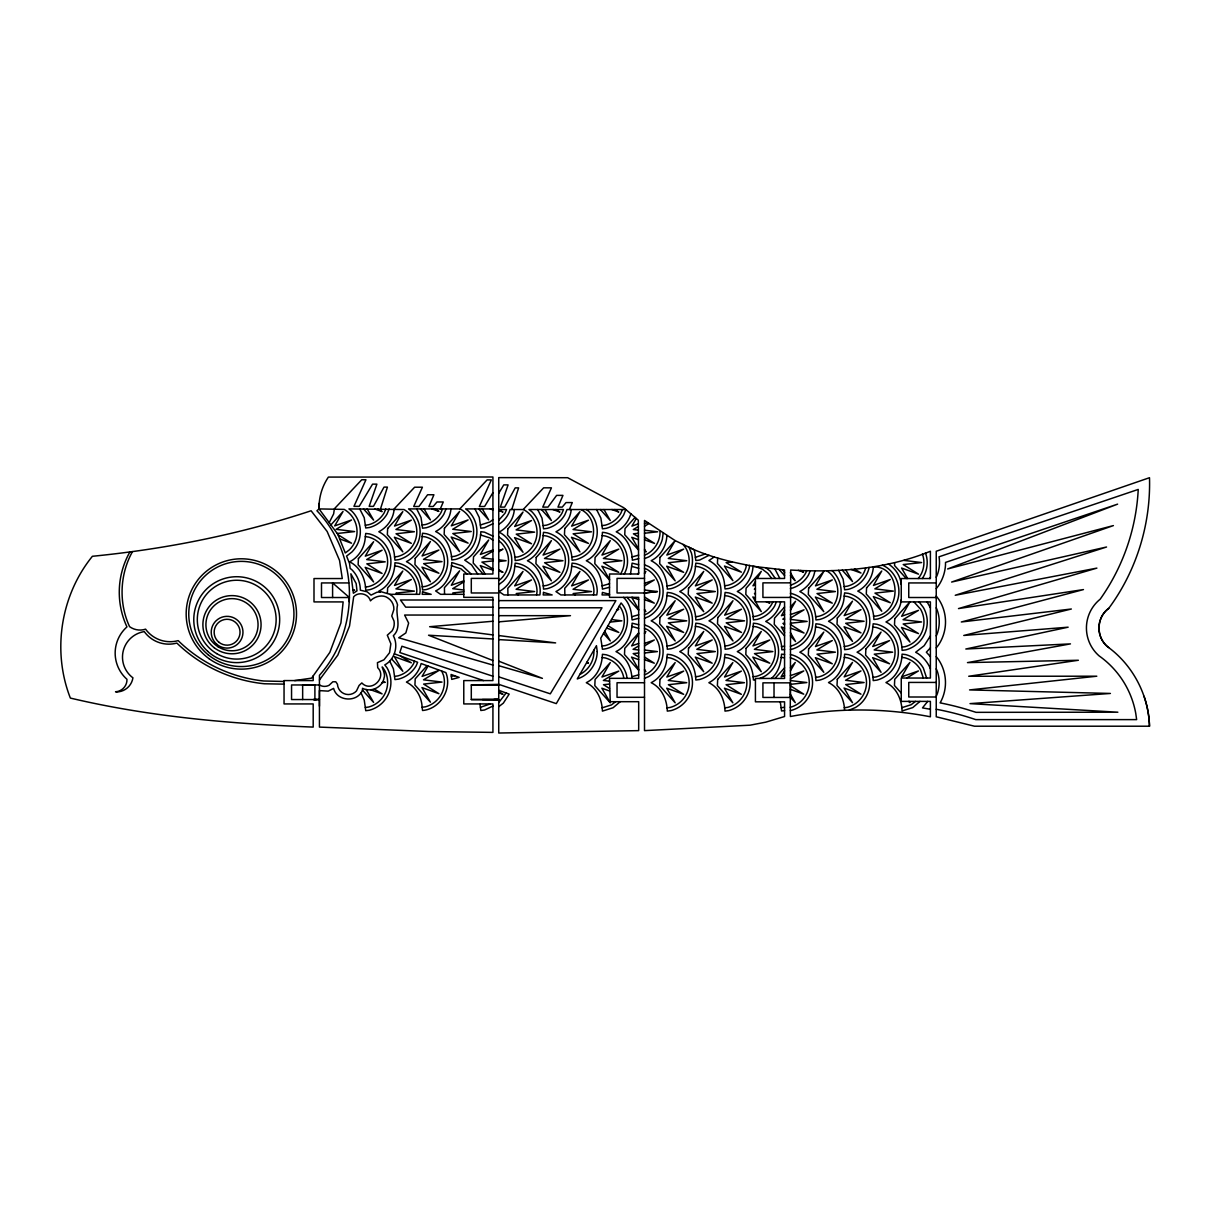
<?xml version="1.0" encoding="UTF-8"?>
<svg xmlns="http://www.w3.org/2000/svg" width="1210" height="1210" viewBox="0 0 1210 1210"><rect width="100%" height="100%" fill="white"/><g stroke="black" fill="none" stroke-linecap="round" stroke-linejoin="round"><path stroke-width="1.5" d="M319.44 706.201L319.44 690.607L328.243 691.137L333.612 688.384C336.94 701.618 357.555 702.813 362.501 690.078L362.501 688.293C371.092 692.785 382.662 687.265 384.145 677.585C386.247 673.562 378.261 660.796 384.75 670.506A25.607 25.607 0 0 1 368.626 707.033L365.314 707.472L364.225 700L360.988 692.77M790.281 707.29L790.402 682.848L762.92 682.848L762.92 697.444L790.402 697.444L790.659 570.016C837.789 572.829 886.295 569.184 930.399 551.261L930.399 578.546L901.253 578.546L901.253 601.899L930.399 601.899L930.399 678.039L901.253 678.039L901.253 701.392L930.399 701.392L930.399 716.789C884.313 707.805 836.518 707.759 790.402 716.517L790.281 707.29A25.622 25.622 0 0 0 790.281 657.801M755.373 566.613C734.349 562.832 713.416 557.976 693.723 549.537L675.165 540.613L644.506 520.436L644.506 730.628L750.079 725.183L765.764 722.158L784.564 716.517L784.564 701.83L755.418 701.83L755.418 678.462L784.564 678.462L784.564 601.839L755.418 601.839L755.418 578.471L784.564 578.471L784.564 569.986L752.983 566.295C752.635 576.716 746.646 586.759 737.268 591.478C748.007 596.651 753.104 608.464 753.406 619.898L757.158 619.399A28.904 28.904 0 0 0 774.703 605.938L776.397 601.839M319.032 508.911A54.616 54.616 0 0 1 328.379 477.088L492.924 476.997L492.924 574.009L463.778 574.009L463.778 597.362L492.924 597.362L492.924 680.58L463.778 680.58L463.778 703.933L492.924 703.933L492.924 732.398L428.915 731.505L319.44 727.089L319.44 675.301C360.232 629.865 359.43 554.8 316.929 510.756L319.032 508.911L344.23 509.41A25.622 25.622 0 0 1 349.539 549.703L345.304 552.955L337.787 534.245L319.032 508.911L319.183 503.299M387.382 593.202L387.639 587.863L402.824 571.029L394.505 585.443L411.324 579.529L395.927 588.877L414.425 591.13L396.033 593.142L397.908 594.322M717.696 558.037L717.439 563.512L732.912 580.664L724.472 566.053L741.412 572.164L726.121 562.559L731.944 561.924M894.659 562.726L894.538 565.509L906.29 578.546M349.009 601.612L349.387 597.528L332.599 582.933L332.599 597.528M365.314 536.65L365.738 533.428L369.489 533.913A28.904 28.904 0 0 1 369.489 589.754L365.738 590.253C365.435 578.834 360.338 567.006 349.614 561.833C358.977 557.129 364.966 547.086 365.314 536.65L368.626 537.089A25.622 25.622 0 0 1 368.626 586.593L365.314 587.016M380.273 591.917L378.821 591.13C389.56 585.973 394.642 574.145 394.959 562.726L398.695 563.21A28.904 28.904 0 0 1 420.127 591.13L419.704 594.322L389.877 594.322L381.392 591.796L376.945 592.25L371.062 595.108L367.22 591.841L360.323 590.162A28.904 28.904 0 0 0 351.868 569.728L350.174 568.443L349.539 563.482L346.574 556.086L351.868 552.032A28.904 28.904 0 0 0 351.868 511.149L348.949 508.911L404.019 509.546A25.622 25.622 0 0 1 397.848 556.479L394.536 556.918C394.173 546.496 388.183 536.453 378.821 531.735C387.276 527.348 393.583 518.53 394.142 508.911L414.622 487.207L422.411 487.207L413.714 506.491L418.947 506.491L427.599 494.754L433.921 494.754L428.93 506.491L433.21 506.491L436.992 501.969L443.268 501.969L440.319 508.911M422.108 536.453L422.547 533.217L426.283 533.716A28.904 28.904 0 0 1 426.283 589.557L422.547 590.041C422.23 578.622 417.147 566.809 406.409 561.637C415.771 556.918 421.761 546.875 422.108 536.453L425.436 536.892A25.622 25.622 0 0 1 425.436 586.381L422.108 586.82M416.421 594.322L416.83 591.13A25.622 25.622 0 0 0 397.848 566.386L394.536 565.947M463.778 594.322L440.576 594.322L435.615 590.934C446.354 585.761 451.451 573.933 451.753 562.514L462.462 565.902L471.144 574.009M477.663 574.009L471.628 564.949L464.7 560.109C475.439 554.936 480.521 543.108 480.839 531.689L484.575 532.188L492.924 536.136M514.719 566.371L515.158 563.134C530.267 564.435 542.337 579.968 539.872 594.942L503.98 594.942L499.019 591.554C508.382 586.835 514.371 576.792 514.719 566.371L518.046 566.809A25.622 25.622 0 0 1 537.028 591.554L536.59 594.942M543.108 535.546L543.532 532.309L547.268 532.808A28.904 28.904 0 0 1 547.268 588.65L543.532 589.134C543.214 577.714 538.132 565.902 527.394 560.729C536.771 556.01 542.745 545.967 543.108 535.546L546.421 535.985A25.622 25.622 0 0 1 546.421 585.474L543.108 585.912M571.649 566.371L572.073 563.134L575.809 563.633A28.904 28.904 0 0 1 597.241 591.554L596.787 594.942L560.895 594.942L555.934 591.554C565.297 586.835 571.286 576.792 571.649 566.371L574.962 566.809A25.622 25.622 0 0 1 593.944 591.554L593.505 594.942M609.522 587.243L602.414 589.134C602.111 577.714 597.014 565.902 586.275 560.729C597.014 555.556 602.111 543.729 602.414 532.309C621.592 533.776 633.753 557.386 624.194 574.009M620.216 701.694L613.122 707.729L602.414 711.117C602.111 699.698 597.014 687.87 586.275 682.697C597.014 677.524 602.111 665.712 602.414 654.292L606.165 654.776A28.904 28.904 0 0 1 626.598 675.225L627.007 678.341M630.501 574.009L632.104 563.134L638.683 564.798M631.877 678.341C631.605 667.421 625.978 656.531 615.966 651.585C626.704 646.412 631.786 634.6 632.104 623.18L638.683 624.844M663.14 533.338L662.354 539.282A28.904 28.904 0 0 1 648.893 556.842L644.506 558.657M666.876 595.653L667.3 592.416L671.036 592.915A28.904 28.904 0 0 1 671.036 648.757L667.3 649.241C666.982 637.821 661.9 626.009 651.161 620.836C660.524 616.117 666.513 606.074 666.876 595.653L670.189 596.091A25.622 25.622 0 0 1 670.189 645.58L666.876 646.019M666.876 657.514L667.3 654.292L671.036 654.776A28.904 28.904 0 0 1 671.036 710.618L667.3 711.117C666.982 699.698 661.9 687.87 651.161 682.697C660.524 677.993 666.513 667.95 666.876 657.514L670.189 657.953A25.622 25.622 0 0 1 670.189 707.442L666.876 707.88M695.417 566.371L695.841 563.134L699.592 563.633A28.904 28.904 0 0 1 699.592 619.475L695.841 619.959C695.538 608.539 690.441 596.727 679.717 591.554C689.08 586.835 695.069 576.792 695.417 566.371L698.73 566.809A25.622 25.622 0 0 1 698.73 616.298L695.417 616.737M695.417 626.402L695.841 623.18L699.592 623.664A28.904 28.904 0 0 1 699.592 679.506L695.841 680.005C695.538 668.586 690.441 656.758 679.717 651.585C689.08 646.881 695.069 636.838 695.417 626.402L698.73 626.841A25.622 25.622 0 0 1 698.73 676.33L695.417 676.768M724.684 595.653L725.123 592.416L728.859 592.915A28.904 28.904 0 0 1 728.859 648.757L725.123 649.241C724.805 637.821 719.723 626.009 708.984 620.836C718.347 616.117 724.336 606.074 724.684 595.653L728.012 596.091A25.622 25.622 0 0 1 728.012 645.58L724.684 646.019M724.578 657.514L725.002 654.292L728.738 654.776A28.904 28.904 0 0 1 728.738 710.618L725.002 711.117C724.684 699.698 719.602 687.87 708.863 682.697C718.226 677.993 724.215 667.95 724.578 657.514L727.891 657.953A25.622 25.622 0 0 1 727.891 707.442L724.578 707.88M746.373 564.722L746.056 567.188A25.622 25.622 0 0 1 727.936 585.307L724.624 585.746C724.276 575.325 718.286 565.282 708.909 560.563L714.082 557.023M749.58 565.342L749.232 568.05A28.904 28.904 0 0 1 728.783 588.483L725.047 588.967L724.624 585.746M755.418 679.733L753.406 680.005C753.104 668.586 748.007 656.758 737.268 651.585C748.007 646.412 753.104 634.6 753.406 623.18L757.158 623.664A28.904 28.904 0 0 1 764.115 676.617L759.668 678.462M771.314 678.462C778.59 672.548 780.934 663.095 781.554 654.141L784.564 654.534M815.51 627.007L815.933 623.77L819.669 624.269A28.904 28.904 0 0 1 819.669 680.111L815.933 680.595C815.631 669.175 810.534 657.363 799.795 652.19C809.172 647.471 815.147 637.428 815.51 627.007L818.822 627.445A25.622 25.622 0 0 1 818.822 676.934L815.51 677.373M844.202 596.091L844.625 592.87L848.376 593.354A28.904 28.904 0 0 1 848.376 649.195L844.625 649.694C844.323 638.275 839.226 626.447 828.487 621.274C837.865 616.571 843.854 606.528 844.202 596.091L847.514 596.53A25.622 25.622 0 0 1 847.514 646.019L844.202 646.458M844.55 710.33C844.262 699.093 838.953 687.628 828.487 682.546C839.226 677.388 844.323 665.561 844.625 654.141L848.376 654.625A28.904 28.904 0 0 1 855.334 707.578L849.163 710.149M865.679 567.732L865.634 568.05A25.622 25.622 0 0 1 847.514 586.154L844.202 586.593L843.098 579.121L838.606 570.288M869.007 567.339L868.81 568.897A28.904 28.904 0 0 1 848.376 589.33L844.625 589.83L844.202 586.593M872.773 627.007L873.197 623.77L876.932 624.269A28.904 28.904 0 0 1 876.932 680.111L873.197 680.595C872.894 669.175 867.797 657.363 857.058 652.19C866.436 647.471 872.425 637.428 872.773 627.007L876.085 627.445A25.622 25.622 0 0 1 876.085 676.934L872.773 677.373M919.978 701.392L912.779 707.578L902.055 710.966C901.753 699.546 896.655 687.719 885.932 682.546C896.655 677.388 901.753 665.561 902.055 654.141L905.806 654.625A28.904 28.904 0 0 1 923.351 668.101L926.633 678.039M450.952 508.911C450.271 518.455 444.025 527.182 435.615 531.523C446.354 536.695 451.451 548.523 451.753 559.943L455.489 559.443A28.904 28.904 0 0 0 468.452 511.089L465.623 508.911L492.924 508.911M514.341 509.531C513.66 519.075 507.429 527.802 499.019 532.143C509.758 537.316 514.84 549.143 515.158 560.563L518.893 560.064A28.904 28.904 0 0 0 531.856 511.709L529.012 509.531L563.512 509.531L561.969 513.237A25.622 25.622 0 0 1 546.421 525.17L543.108 525.609L542.004 518.137L537.694 509.531M571.211 509.531C570.47 518.954 564.223 527.5 555.934 531.81C566.673 536.983 571.755 548.795 572.073 560.215L575.809 559.731A28.904 28.904 0 0 0 588.771 511.361L586.381 509.531L567.036 509.531L564.828 514.87A28.904 28.904 0 0 1 547.268 528.346L543.532 528.83L543.108 525.609M630.864 513.827C628.58 521.449 623.347 528.18 616.208 531.81C626.946 536.983 632.043 548.795 632.346 560.215L638.683 558.657M666.876 535.546C666.513 545.967 660.524 556.01 651.161 560.729C661.9 565.902 666.982 577.714 667.3 589.134L671.036 588.65A28.904 28.904 0 0 0 691.485 553.242L689.004 547.253L694.328 549.854L695.841 560.563L699.592 560.064L708.984 555.314M780.601 601.839C779.059 610.188 773.175 617.523 765.703 621.426C776.442 626.598 781.539 638.411 781.841 649.83L784.564 649.467M814.829 570.938C813.664 579.711 807.539 587.485 799.795 591.554C810.534 596.727 815.631 608.539 815.933 619.959L819.669 619.475A28.904 28.904 0 0 0 832.631 571.105L831.89 570.545M901.253 599.706C900.497 609.114 894.25 617.66 885.962 621.955C896.701 627.128 901.798 638.956 902.1 650.375L905.851 649.876A28.904 28.904 0 0 0 923.396 607.511L919.086 601.899M365.314 707.472L365.738 710.709L369.489 710.209A28.904 28.904 0 0 0 387.034 667.829L384.78 664.895C394.823 659.556 398.771 645.656 393.326 635.734C402.446 627.082 394.899 615.24 397.561 604.924A17.106 17.106 0 0 0 389.877 594.322M380.56 508.76L387.412 487.101L384.024 487.101L373.451 506.355L369.171 506.355L376.885 484.136L372.574 484.136L359.204 506.355L353.955 506.355L365.949 479.765L361.745 479.765L334.384 508.76L333.642 513.887L329.196 522.644M511.754 509.531L518.606 487.872L515.218 487.872L504.646 507.111L500.365 507.111L508.079 484.892L503.768 484.892L498.732 493.272M385.808 508.911L384.19 512.828A25.622 25.622 0 0 1 368.626 524.762L365.314 525.201L364.225 517.714L359.733 508.911M389.151 508.911L387.034 514.038A28.904 28.904 0 0 1 369.489 527.5L365.738 527.999L365.314 525.201M442.512 508.911L440.984 512.616A25.622 25.622 0 0 1 425.436 524.55L422.108 524.989L421.019 517.517L416.709 508.911M446.051 508.911L443.828 514.25A28.904 28.904 0 0 1 426.283 527.726L422.547 528.21L422.108 524.989M414.576 661.159L413.397 663.987A25.622 25.622 0 0 1 397.848 675.921L394.536 676.36L393.431 668.888L389.68 660.993M506.128 692.997L498.732 702.571M622.394 509.531L620.866 513.237A25.622 25.622 0 0 1 605.303 525.17L601.99 525.609L600.886 518.137L596.575 509.531M772.872 601.839C769.605 609.719 761.604 616.011 752.983 616.661M806.783 570.621C804.106 577.775 797.572 582.963 790.402 585.201M810.246 570.757L808.477 575.037A28.904 28.904 0 0 1 790.932 588.514L790.402 588.574M569.35 509.531L572.3 502.573L566.023 502.573L562.242 507.111L557.961 507.111L562.952 495.374L556.63 495.374L547.994 507.111L542.745 507.111L551.442 487.827L543.653 487.827L523.189 509.531L510.091 509.531A25.486 25.486 0 0 1 498.732 524.353M936.237 696.294L937.342 693.693A35.014 35.014 0 0 0 937.357 671.429L936.237 668.797M132.48 551.594C119.745 574.387 118.595 602.958 129.576 626.659A17.772 17.772 0 0 0 145.578 629.17A30.31 30.31 0 0 0 178.172 640.619A144.353 144.353 0 0 0 263.735 681.003L284.048 681.472M929.824 578.546L930.399 577.291M936.237 577.291L936.979 575.688A35.271 35.271 0 0 0 939.036 556.797L1138.232 489.43A207.984 207.984 0 0 1 1100.177 599.192A37.026 37.026 0 0 0 1099.164 655.926A89.918 89.918 0 0 1 1135.766 713.476L1136.644 719.617L975.759 719.617A285.454 285.454 0 0 0 937.962 709.574L936.237 709.272M930.399 635.9L924.168 645.701L915.667 652.266L918.118 653.672A35.014 35.014 0 0 1 929.295 666.226L930.399 668.797M936.237 635.9L936.994 634.342A35.06 35.06 0 0 0 936.419 608.131L936.237 607.798M428.037 666.075L422.078 676.39L438.897 670.476L423.5 679.823L442.013 682.077L423.621 684.089L438.897 693.693L421.972 687.582L430.412 702.193L414.924 685.026L415.211 678.81L427.039 665.712M636.309 518.47L631.892 526.123L638.351 523.839M644.506 573.676L645.807 571.438L644.506 572.875M638.683 633.722L631.65 645.898L638.683 643.433M644.506 633.722L645.807 631.484L644.506 632.921M755.418 581.526L752.953 585.791L755.418 584.929M757.173 578.471L761.271 571.377L746.086 588.211L745.799 594.428L761.271 611.579L755.645 601.839M784.564 610.233L781.388 615.739L784.564 614.62M790.402 610.233L795.545 601.309L790.402 607.027M784.564 670.854L781.1 676.859L784.564 675.649M790.402 670.854L795.257 662.445L790.402 667.829M492.924 492.651L484.59 506.491L479.357 506.491L491.336 479.901L487.131 479.901L459.785 508.911L408.556 508.911L411.657 511.301A28.904 28.904 0 0 1 398.695 559.655L394.959 560.154L394.536 556.918M927.692 701.392L922.489 707.895L930.399 709.272M1108.723 608.388C1136.432 570.984 1150.861 524.202 1149.5 477.708L936.237 551.261L936.237 716.789L974.504 726.212L1149.5 726.212C1148.668 695.599 1133.256 665.893 1108.723 647.592C1095.867 638.532 1095.867 617.433 1108.723 608.388A24.518 24.518 0 0 0 1108.723 647.592M319.44 679.99L337.847 655.064L349.539 625.993L353.668 596.772C358.599 591.297 368.596 593.732 370.457 600.871C373.648 597.044 382.36 593.717 387.896 597.967A12.962 12.962 0 0 1 393.885 609.462L391.753 615.996L394.006 621.033A13.325 13.325 0 0 1 391.964 631.03L387.306 635.189L390.86 643.796L389.56 652.719L383.963 659.798L377.444 662.656L377.702 667.678C387.533 677.434 371.137 693.103 361.82 682.924L359.083 685.45L356.496 690.91A10.92 10.92 0 0 1 337.454 684.225L335.805 681.774L332.841 681.774L329.12 685.253A9.831 9.831 0 0 1 321.633 685.964L319.38 684.966M936.237 588.68L938.491 585.701A41.337 41.337 0 0 0 945.479 565.297L945.524 562.423L1117.616 504.131L947.627 568.957L1113.397 525.594L951.62 582.055L1106.545 547.011L955.25 595.275L1096.895 568.11L958.486 608.585L1083.464 589.572L961.315 621.985L1071.349 609.008L963.765 635.462L1068.143 627.188L965.822 649.014L1070.457 643.886L967.471 662.611L1078.367 660.267L968.726 676.254L1096.804 676.208L969.573 689.927L1110.402 693.451L970.027 703.63L1117.859 712.206L976.062 712.342L967.183 709.544A292.457 292.457 0 0 0 940.064 702.859L940.699 701.83A41.306 41.306 0 0 0 938.461 659.526L936.237 656.606M620.503 574.009L620.866 573.54A25.622 25.622 0 0 0 605.303 535.985L601.99 535.546M918.163 578.546C923.835 571.982 925.499 562.106 922.368 554.044M922.262 578.546C927.359 571.286 928.675 561.258 925.453 552.97M930.399 647.879L926.346 652.205L930.399 656.606M936.237 647.879L938.325 645.248A41.306 41.306 0 0 0 938.96 599.646L936.237 596.001M330.89 524.928L343.035 511.482L334.701 525.896L351.52 519.982L336.123 529.33L354.636 531.583L337.227 533.489M635.068 517.411L625.025 528.528L624.738 534.76L638.517 550.036L638.683 574.009L609.522 574.009L609.522 597.362L638.683 597.362L638.683 678.341L609.522 678.341L610.279 702.813L594.806 685.646L595.093 679.43L610.279 662.596L601.96 677.01L618.779 671.096L603.382 680.443L609.522 681.2M637.655 574.009L638.683 572.875M638.683 632.921L624.784 648.318L624.481 654.534L638.683 670.264M784.564 607.027L774.521 618.144L774.234 624.375L784.564 635.825M774.96 678.462L784.564 667.829M492.924 519.635L489.853 521.994L480.355 524.989L479.266 517.517L474.94 508.911M492.924 523.733L484.529 527.726L480.778 528.21L480.355 524.989M498.732 520.255L505.024 513.237L506.567 509.531L498.732 509.531M498.732 580.588L501.016 578.834A25.622 25.622 0 0 0 501.016 542.609L498.732 540.855M498.732 584.702L503.33 581.163A28.904 28.904 0 0 0 503.33 540.28L498.732 536.756M490.337 703.933L480.415 707.26L479.916 703.933M492.924 706.05L484.575 709.998L480.839 710.497L480.415 707.26M498.732 706.67L503.33 703.146L509.183 694.101L498.732 690.305M705.4 553.953L695.417 557.326M615.648 701.694L611.489 704.885L601.99 707.88M915.486 701.392L911.13 704.734L901.631 707.729M494.466 699.546L498.732 699.592L471.295 699.546L471.295 684.966L498.732 684.346L556.298 703.615L615.905 600.614L498.732 600.614M492.924 551.095L481.807 557.84L492.924 559.202M498.732 551.715L502.997 549.113L498.732 550.626M463.778 581.949L452.721 588.665L463.778 590.026M638.366 526.471L633.314 529.541L638.396 530.161M644.506 526.289L648.938 523.597M644.506 585.882L654.292 579.938L644.506 583.386M616.752 610.46L618.779 609.22L617.13 609.81M638.683 645.928L633.072 649.331L638.683 650.012M644.506 645.928L654.292 639.984L644.506 643.433M755.418 588.589L754.375 589.225L755.418 589.346M784.564 618.098L782.809 619.157L784.564 619.369M790.402 618.098L804.045 609.81L790.402 614.62M790.402 679.052L803.758 670.945L790.402 675.649M906.744 678.039L918.42 670.945L901.601 676.859L909.92 662.445L894.734 679.279L894.447 685.495L901.253 693.043M638.683 555.133L631.923 556.993M644.506 555.133L647.244 553.998A25.622 25.622 0 0 0 660.055 531.81L660.025 531.508M609.522 583.719L601.99 585.912M638.683 614.771L631.68 616.737C631.227 609.583 628.761 602.414 623.528 597.362M644.506 614.771L647.002 613.742A25.622 25.622 0 0 0 647.002 569.365L644.506 568.337M638.683 618.295L632.104 619.959L631.68 616.737M644.506 618.295L648.651 616.586A28.904 28.904 0 0 0 648.651 566.522L644.506 564.798M579.938 674.273L581.133 673.773A25.622 25.622 0 0 0 593.944 651.585L593.777 650.284M638.683 674.802L631.68 676.768M644.506 674.802L647.002 673.773A25.622 25.622 0 0 0 647.002 629.397L644.506 628.368M644.506 678.341L648.651 676.617A28.904 28.904 0 0 0 648.651 626.553L644.506 624.844M492.924 550.005L480.385 554.422L488.704 539.993L473.518 556.827L473.216 563.058L483.108 574.009M463.778 580.845L451.3 585.247L459.618 570.817L444.433 587.652L444.539 594.322M644.506 523.733L647.592 522.644M454.642 675.709L451.33 676.148L451.073 674.454L459.135 677.388L451.753 679.385L451.33 676.148M784.564 646.216L781.418 646.609M790.402 646.216L790.569 646.17A25.622 25.622 0 0 0 790.569 596.681L790.402 596.651M784.443 707.29L781.131 707.729L780.253 701.83M313.193 675.906L313.193 680.58L284.048 680.58L284.048 703.933L313.193 703.933L313.193 727.089C231.639 723.867 149.964 716.91 70.362 698.079C51.954 651.101 60.591 595.441 92.399 556.282C166.647 548.962 240.215 534.185 311.106 510.771L327.139 531.462L339.541 560.427L342.279 578.546L313.995 578.546L313.995 601.914L343.141 601.914L340.918 622.908L329.816 652.402L311.62 678.129L294.665 680.58M790.402 649.467L791.416 649.346A28.904 28.904 0 0 0 791.416 593.505L790.402 593.369M784.564 710.572L781.554 710.966L781.131 707.729M790.402 710.572L791.128 710.467A28.904 28.904 0 0 0 791.128 654.625L790.402 654.534M644.506 578.395L617.039 578.395L617.039 592.976L644.506 592.976L657.408 591.554L644.506 589.981M638.411 533.262L633.42 533.807L638.441 536.953M644.506 533.232L657.65 531.81L644.506 530.207M492.924 560.911L481.913 562.106L492.924 569.033M498.732 561.531L506.113 560.729L498.732 559.822M352.987 590.344L354.636 590.162L352.942 589.966L350.87 573.782L356.163 583.538L356.995 590.828L353.365 593.233L352.942 589.966M463.778 591.735L452.827 592.93L455.036 594.322M644.506 592.961L657.408 591.554M755.418 593.384L754.48 593.49L755.418 594.065M610.021 622.121L621.895 620.836L611.504 619.565M784.564 623.241L782.915 623.422L784.564 624.451M790.402 623.241L807.146 621.426L790.402 619.369M638.683 652.992L633.178 653.597L638.683 657.045M644.506 652.992L657.408 651.585L644.506 650.012M382.148 682.621L385.219 682.289L382.557 681.971M609.522 684.043L603.487 684.709L609.522 688.505M790.402 684.346L806.858 682.546L790.402 680.549M451.33 556.706L454.642 556.267A25.622 25.622 0 0 0 460.829 509.334L459.785 508.911M514.719 557.326L518.046 556.887A25.622 25.622 0 0 0 524.217 509.954L523.189 509.531M571.649 556.993C595.048 555.481 602.036 520.315 581.133 509.622M666.876 585.912L670.189 585.474A25.622 25.622 0 0 0 685.737 547.918L683.045 544.394M815.51 616.737L818.822 616.298A25.622 25.622 0 0 0 830.302 573.434L826.793 570.742M873.469 616.283C902.388 615.24 902.1 566.038 873.317 566.855C872.864 576.958 866.784 586.517 857.754 591.1C868.493 596.273 873.59 608.101 873.892 619.52L877.628 619.021A28.904 28.904 0 0 0 895.188 605.56C903.462 591.599 897.427 571.407 882.287 565.115M601.99 646.019L602.414 649.241C623.861 647.773 635.492 618.885 621.078 602.958L600.75 638.199L601.99 646.019L605.303 645.58A25.622 25.622 0 0 0 620.866 608.025L619.323 606.013M901.677 647.138L904.989 646.715A25.622 25.622 0 0 0 920.553 609.159L913.943 601.899M752.983 676.768L756.295 676.33A25.622 25.622 0 0 0 756.295 626.841L752.983 626.402M422.108 707.26L422.547 710.497C440.062 709.105 452.464 688.808 445.87 672.563L421.14 663.549C419.114 671.429 413.639 678.371 406.409 682.077C415.771 686.796 421.761 696.839 422.108 707.26L425.436 706.822A25.622 25.622 0 0 0 443.541 675.452L441.726 671.051M844.202 707.729L847.514 707.29A25.622 25.622 0 0 0 847.514 657.801L844.202 657.363M492.924 621.244L429.641 626.72L492.924 634.917M498.732 621.864L570.47 615.663L498.732 615.663M315.22 699.546L291.549 699.546L291.549 684.966L314.902 684.966L314.902 699.546L319.44 699.531L313.466 699.546L316.99 699.531M586.381 509.531L625.842 509.531L623.71 514.87A28.904 28.904 0 0 1 606.165 528.346L602.414 528.83L601.99 525.609M498.732 578.395L471.295 578.395L471.295 592.976L498.732 592.976M790.402 582.857L762.92 582.857L762.92 597.438L790.402 597.438M348.767 582.933L321.497 582.933L321.497 597.528L349.387 597.528M936.237 582.933L908.755 582.933L908.755 597.513L936.237 597.513M609.522 594.942L602.081 594.942L602.414 592.416L609.522 594.307M492.924 599.994L400.45 599.994L405.698 607.163L492.924 607.163M498.732 607.783L602.02 607.783L550.308 693.829L498.732 676.844M492.924 615.043L404.609 615.043L408.632 623.105L405.849 632.936L398.725 637.776L492.924 665.077M936.237 682.425L908.755 682.425L908.755 697.005L936.237 697.005M644.506 682.727L617.039 682.727L617.039 697.308L644.506 697.308M319.44 684.966L302.651 684.966L302.651 699.546M471.295 699.546L498.792 699.546L493.604 699.546M609.522 701.694L638.683 701.694L638.683 730.628L498.732 733.018L498.732 477.617L567.656 477.708L623.679 507.686L638.32 520.194L638.517 550.036M471.295 684.966L498.732 685.011L494.255 684.966M482.397 684.966L498.732 685.011M482.397 699.546L498.732 699.592M284.048 684.134L264.355 683.771A147.257 147.257 0 0 1 176.857 643.07A30.31 30.31 0 0 1 144.262 631.605A25.803 25.803 0 0 0 132.934 677.827A16.653 16.653 0 0 1 116.478 691.954L115.54 691.757C121.953 691.53 127.292 685.722 126.959 679.294A34.984 34.984 0 0 1 126.959 626.901A81.887 81.887 0 0 1 129.863 551.987M492.924 638.971L428.552 635.22L492.924 660.539M498.732 639.591L555.632 642.903L498.732 635.537M903.93 560.396L921.627 562.559L903.22 564.556L918.511 574.16L901.586 568.05L907.636 578.546M480.415 534.926L489.899 537.921L492.924 540.235M631.68 566.371L638.683 568.337M451.33 565.751L460.829 568.745L467.045 574.009M901.631 657.363L904.944 657.801A25.622 25.622 0 0 1 920.508 669.735L923.336 678.039M631.68 626.402L638.683 628.368M781.131 657.363L784.443 657.801M601.99 657.514L605.303 657.953A25.622 25.622 0 0 1 623.422 676.072L623.725 678.341M498.732 665.697L542.413 678.356L498.732 661.159M492.924 676.224L401.917 646.231L399.799 652.553L483.531 680.58M851.008 569.411L860.991 573.026L854.593 569.002M798.313 570.303L803.546 572.194L800.687 570.394M611.852 509.531L618.779 512.027L614.801 509.531M644.506 539.796L654.549 543.411L644.506 537.104M638.457 539.705L631.771 537.3L638.517 548.962M552.97 509.531L559.897 512.027L555.919 509.531M755.418 597.906L752.847 596.969L755.418 601.43M766.308 601.839L769.772 603.094L767.775 601.839M498.732 510.514L502.952 512.027L498.974 509.531M490.231 508.911L492.924 509.894M790.402 628.096L804.045 633.027L790.402 624.451M784.564 628.096L781.282 626.916L784.564 632.618M431.985 508.911L438.897 511.406L434.919 508.911M644.506 599.631L654.292 603.155L644.506 597.014M632.437 597.362L638.683 599.631M374.616 508.911L382.103 511.618L377.792 508.911M498.732 570.787L502.997 572.33L498.732 569.653M492.924 570.167L480.264 565.599L485.119 574.009M790.402 689.337L803.758 694.162L790.402 685.767M606.603 628.05L618.779 632.437L607.98 625.661M339.662 538.919L351.52 543.199L337.953 534.669M644.506 659.662L654.292 663.201L644.506 657.045M638.683 659.662L631.529 657.091L638.683 669.463M586.699 662.566L588.438 663.201L586.895 662.233M609.522 690.97L601.854 688.203L609.522 701.497M498.732 692.77L502.997 694.313L498.732 691.621M370.865 689.836L382.103 693.89L374.389 689.05M394.399 653.823L417.632 662.278L416.255 665.636A28.904 28.904 0 0 1 398.695 679.097L394.959 679.596L394.536 676.36M756.295 566.734L762.481 569.29L767.79 573.358L771.708 578.471M575.355 594.942L573.147 593.55L591.539 591.554L573.041 589.285L588.438 579.938L571.619 585.867L579.938 571.438L564.752 588.272L564.843 594.942M518.424 594.942L516.231 593.55L534.623 591.554L516.11 589.285L531.508 579.938L514.689 585.867L523.023 571.438L507.822 588.272L507.928 594.942M400.722 656.122L411.324 662.793L394.384 656.667L402.824 671.278L391.617 658.951M888.291 563.951C895.385 568.398 900.497 576.126 901.253 584.506M765.93 567.838L770.105 571.044L775.308 578.471M842.236 570.152L852.49 581.526L845.866 570.016M908.786 701.392L909.92 702.662L909.194 701.392M790.402 575.536L795.046 580.694L790.402 572.633M778.968 569.335L784.564 575.536M790.402 635.825L795.545 641.527L790.402 632.618M790.402 697.278L795.257 702.662L790.402 694.253M644.506 550.202L646.049 551.911L644.506 549.249M600.357 509.531L610.279 520.527L603.941 509.531M644.506 610.218L645.807 611.655L644.506 609.417M627.067 597.362L638.683 610.218M609.522 579.998L594.806 563.678L595.093 557.447L610.279 540.613L601.96 555.042L618.779 549.113L603.382 558.46L621.895 560.729L603.487 562.726L618.779 572.33L601.854 566.22L609.522 579.514M541.475 509.531L551.397 520.527L545.044 509.531M644.506 670.264L645.807 671.701L644.506 669.463M603.503 633.42L610.279 640.937L604.728 631.302M478.721 508.911L488.658 519.907L482.306 508.911M420.475 508.911L430.412 519.907L424.06 508.911M363.499 508.911L373.603 520.118L367.144 508.911M362.501 690.078L373.603 702.39L366.116 689.413M774.854 568.866L779.86 578.471M782.93 569.789L784.564 572.633M631.726 597.362L638.683 609.417M927.072 601.899L930.399 607.798M774.022 682.848L774.022 697.444M1144.055 696.279A102.29 102.29 0 0 1 1149.5 726.212M358.417 558.566L358.13 564.783L373.603 581.949L365.178 567.339L382.103 573.449L366.812 563.845L385.219 561.833L366.706 559.58L382.103 550.232L365.284 556.146L373.603 541.732L358.417 558.566M387.639 528.467L387.336 534.684L402.824 551.836L394.384 537.225L411.324 543.335L396.033 533.746L414.425 531.735L395.927 529.481L411.324 520.134L394.505 526.048L402.824 511.633L387.639 528.467M415.211 558.355L414.924 564.586L430.412 581.738L421.972 567.127L438.897 573.237L423.621 563.633L442.013 561.637L423.5 559.368L438.897 550.021L422.078 555.95L430.412 541.52L415.211 558.355M444.433 528.256L444.146 534.472L459.618 551.639L451.179 537.028L468.119 543.139L452.827 533.534L471.234 531.523L452.721 529.269L468.119 519.922L451.3 525.836L459.618 511.422L444.433 528.256M507.822 528.876L507.534 535.092L523.023 552.259L514.583 537.648L531.508 543.759L516.231 534.154L534.623 532.143L516.11 529.889L531.508 520.542L514.689 526.456L523.023 512.042L507.822 528.876M536.212 557.447L535.909 563.678L551.397 580.83L542.957 566.22L559.897 572.33L544.606 562.726L563.013 560.729L544.5 558.46L559.897 549.113L543.078 555.042L551.397 540.613L536.212 557.447M564.752 528.528L564.45 534.76L579.938 551.911L571.498 537.3L588.438 543.411L573.147 533.807L591.539 531.81L573.041 529.541L588.438 520.194L571.619 526.123L579.938 511.694L564.752 528.528M659.979 557.447L659.677 563.678L675.165 580.83L666.725 566.22L683.665 572.33L668.374 562.726L686.766 560.729L668.268 558.46L683.665 549.113L666.846 555.042L675.165 540.613L659.979 557.447M659.979 617.554L659.677 623.785L675.165 640.937L666.725 626.326L683.665 632.437L668.374 622.832L686.766 620.836L668.268 618.567L683.665 609.22L666.846 615.149L675.165 600.72L659.979 617.554M659.979 679.43L659.677 685.646L675.165 702.813L666.725 688.203L683.665 694.313L668.374 684.709L686.766 682.697L668.268 680.443L683.665 671.096L666.846 677.01L675.165 662.596L659.979 679.43M688.52 588.272L688.233 594.503L703.721 611.655L695.281 597.044L712.206 603.155L696.93 593.55L715.322 591.554L696.809 589.285L712.206 579.938L695.387 585.867L703.721 571.438L688.52 588.272M688.52 648.318L688.233 654.534L703.721 671.701L695.281 657.091L712.206 663.201L696.93 653.597L715.322 651.585L696.809 649.331L712.206 639.984L695.387 645.898L703.721 631.484L688.52 648.318M717.787 617.554L717.5 623.785L732.988 640.937L724.548 626.326L741.473 632.437L726.197 622.832L744.589 620.836L726.076 618.567L741.473 609.22L724.654 615.149L732.988 600.72L717.787 617.554M717.681 679.43L717.379 685.646L732.867 702.813L724.427 688.203L741.367 694.313L726.076 684.709L744.468 682.697L725.97 680.443L741.367 671.096L724.548 677.01L732.867 662.596L717.681 679.43M746.086 648.318L745.799 654.534L761.271 671.701L752.847 657.091L769.772 663.201L754.48 653.597L772.887 651.585L754.375 649.331L769.772 639.984L752.953 645.898L761.271 631.484L746.086 648.318M808.613 588.272L808.31 594.503L823.798 611.655L815.359 597.044L832.298 603.155L817.007 593.55L835.414 591.554L816.901 589.285L832.298 579.938L815.479 585.867L823.798 571.438L808.613 588.272M808.613 648.923L808.31 655.139L823.798 672.291L815.359 657.68L832.298 663.791L817.007 654.186L835.414 652.19L816.901 649.936L832.298 640.574L815.479 646.503L823.798 632.089L808.613 648.923M837.305 618.008L837.017 624.224L852.49 641.391L844.066 626.78L860.991 632.89L845.699 623.286L864.106 621.274L845.593 619.021L860.991 609.674L844.172 615.587L852.49 601.173L837.305 618.008M837.305 679.279L837.017 685.495L852.49 702.662L844.066 688.051L860.991 694.162L845.699 684.558L864.106 682.546L845.593 680.292L860.991 670.945L844.172 676.859L852.49 662.445L837.305 679.279M866.572 587.833L866.284 594.049L881.757 611.216L873.317 596.606L890.258 602.716L874.966 593.112L893.373 591.1L874.86 588.846L890.258 579.499L873.438 585.413L881.757 570.999L866.572 587.833M865.876 648.923L865.589 655.139L881.061 672.291L872.637 657.68L889.562 663.791L874.27 654.186L892.678 652.19L874.164 649.936L889.562 640.574L872.743 646.503L881.061 632.089L865.876 648.923M894.78 618.688L894.492 624.904L909.965 642.071L901.541 627.461L918.466 633.571L903.174 623.967L921.581 621.955L903.068 619.702L918.466 610.354L901.647 616.268L909.965 601.854L894.78 618.688M422.547 591.796L422.214 594.322L431.183 594.322L422.547 591.796M543.532 592.416L543.199 594.942L552.168 594.942L543.532 592.416M597.241 651.585C597.105 663.715 588.998 675.361 577.276 678.901L596.454 645.656L597.241 651.585M218.057 646.745A26.075 26.075 0 0 0 258.032 625.736A26.075 26.075 0 0 0 219.842 601.627A26.075 26.075 0 0 0 218.057 646.745M209.058 658.694A55.161 55.161 0 0 0 296.223 619.565A55.161 55.161 0 0 0 218.753 563.633A55.161 55.161 0 0 0 209.058 658.694M214.246 647.758A29.085 29.085 0 0 0 260.815 628.519A29.085 29.085 0 0 0 220.87 597.816A29.085 29.085 0 0 0 214.246 647.758M216.666 653.597A39.416 39.416 0 0 0 276.137 620.08A39.416 39.416 0 0 0 217.376 585.322A39.416 39.416 0 0 0 216.666 653.597M207.727 651.358A42.955 42.955 0 0 0 278.663 628.943A42.955 42.955 0 0 0 223.79 578.713A42.955 42.955 0 0 0 207.727 651.358M208.241 654.822A52.59 52.59 0 0 0 293.289 622.212A52.59 52.59 0 0 0 222.519 564.858A52.59 52.59 0 0 0 208.241 654.822M219.04 642.359A12.947 12.947 0 0 0 239.898 634.131A12.947 12.947 0 0 0 222.353 620.17A12.947 12.947 0 0 0 219.04 642.359M216.741 644.264A15.881 15.881 0 0 0 242.696 635.159A15.881 15.881 0 0 0 221.838 617.236A15.881 15.881 0 0 0 216.741 644.264"/></g></svg>
